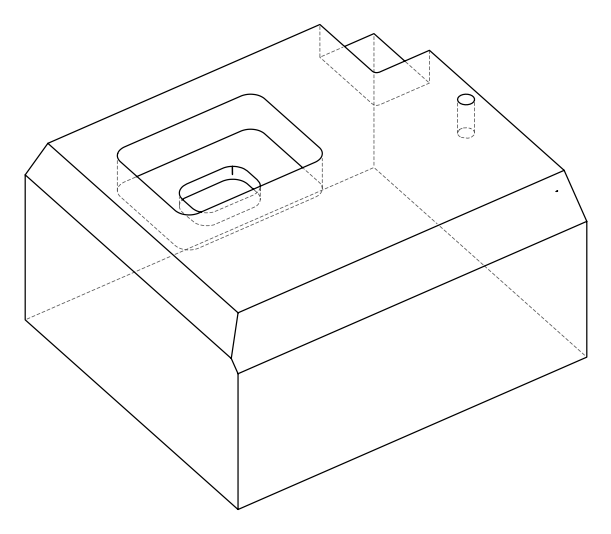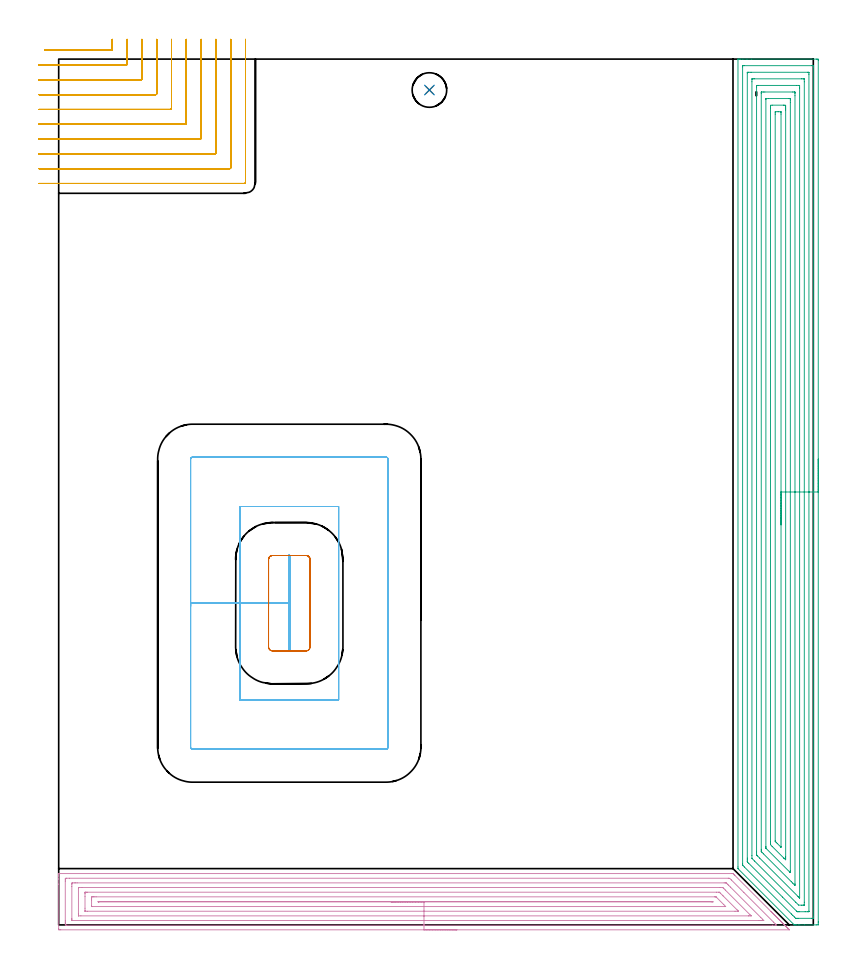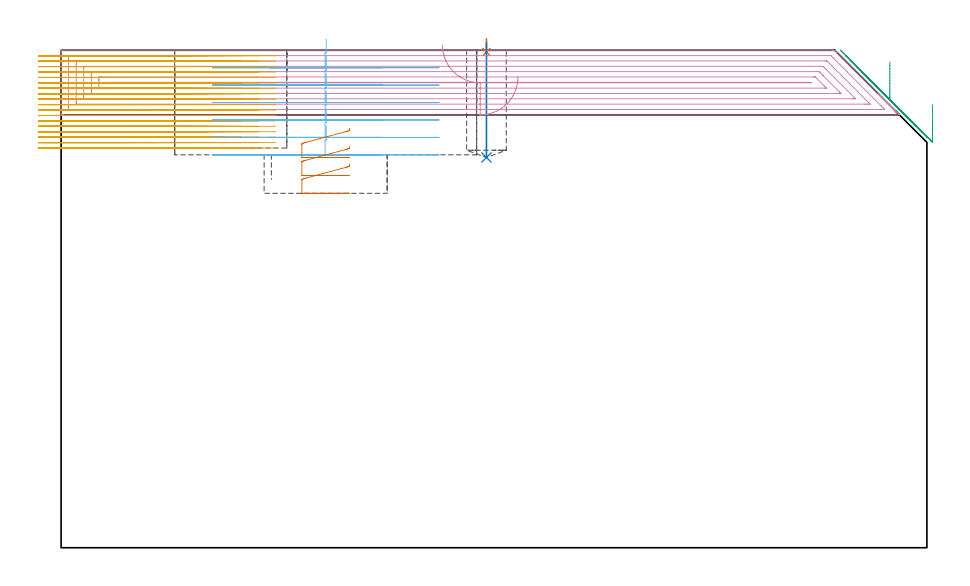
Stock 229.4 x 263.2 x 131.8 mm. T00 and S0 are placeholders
(PLAN: 7 operations, 4 tool changes, 67.1 min)
(1 SPOT_DRILL | STEP1POCKET | NXT0321_9005460120000 | 0.03 min | 1 mm3)
(2 DRILL_BLIND_HOLE_INTO_CENTER | STEP1POCKET | NXT0301_076 | 0.12 min | 2343 mm3)
(3 AREA_MILL | FG_CHAMFER_SURFACE | UGT0205_001 | 18.89 min | 78326 mm3)
(4 AREA_MILL_1 | FG_CHAMFER_SURFACE_1 | UGT0205_001 | 12.14 min | 30830 mm3)
(5 MILL_CORNER_NOTCH_RECTANGULAR | CORNER_NOTCH_RECTANGULAR | NXT0201_008 | Follow Part, ap 1.5, ae 75% | 27.58 min | 63132 mm3)
(6 MILL_RECTANGULAR_POCKET | POCKET_RECTANGULAR_STRAIGHT | UGT0201_136 | Follow Part, ap 5, ae 75% | 7.49 min | 238450 mm3)
(7 MILL_RECTANGULAR_POCKET_1 | POCKET_RECTANGULAR_STRAIGHT_1 | UGT0201_136 | Follow Part, ap 5, ae 75% | 0.86 min | 15195 mm3)
(TOOL NXT0321_9005460120000 | NC Spot Drill, 142deg, 12mm, Carbide, Uncoated | D12 PA142 FL30 Z2)
(TOOL NXT0301_076 | Carbide Drill 10.5mm [860.1-1050-032A1-MM 2214] | D10.5 PA140 FL55 Z2)
(TOOL UGT0205_001 | Chamfer Mill 20 x 3 x 45 deg. | D20 FL50 Z2)
(TOOL NXT0201_008 | ENDMILL 6mm [2P460-0600-NA 1630] | D6 FL26 Z6)
(TOOL UGT0201_136 | Carbide End Mill 20.0 | D20 FL30 Z4)
(OP 1 SPOT_DRILL)
G17 G21 G94 G90
T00 M6
G54
G17 G0 G90 X112.7 Y253.8 S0 M3
G43 Z141.8 H0
G94 G81 G98 Z131.348 F250. R134.8
G80
M5
M2
(OP 2 DRILL_BLIND_HOLE_INTO_CENTER)
G17 G21 G94 G90
T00 M6
G54
G17 G0 G90 X112.7 Y253.8 S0 M3
G43 Z141.8 H1
G94 G81 G98 Z103.4 F250. R133.8
G80
M5
M2
(OP 3 AREA_MILL)
G17 G21 G94 G90
T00 M6
G54
G17 G0 G90 X230.9 Y141.6 S1061 M3
G43 Z141.8 H0
Z117.4
G94 G1 Y141.562 Z116.528 F250.
Y141.448 Z115.664
Y141.259 Z114.812
Y140.997 Z113.98
Y140.663 Z113.174
Y140.26 Z112.4
Y139.792 Z111.664
Y139.26 Z110.972
Y138.671 Z110.329
Y138.028 Z109.74
Y137.336 Z109.208
Y136.6 Z108.74
Y135.826 Z108.337
Y135.02 Z108.003
Y134.188 Z107.741
Y133.336 Z107.552
Y132.472 Z107.438
Y131.6 Z107.4
Y0.918
X230.899 Y0.627 Z107.401
X230.893 Y0.031 Z107.404
X230.892 Y0.007 Z107.406
X230.298 Y0. Z107.999
X226.73 Z111.565
X225.305 Z112.991
X224.945 Z113.35
X224.226 Z114.074
X223.967 Z114.333
X223.607 Y0.005 Z114.693
X223.6 Y0.008 Z114.699
X223.421 Y0.18 Z114.879
X206.508 Y17.092 Z131.792
X206.507 Y17.103 Z131.793
X206.5 Y17.614 Z131.8
Y263.02
X206.503 Y263.19 Z131.788
X206.533 Y263.195 Z131.758
X206.562 Y263.197 Z131.73
X206.985 Y263.2 Z131.314
X207.274 Z131.026
X207.994 Z130.301
X209.246 Z129.051
X210.67 Z127.625
X230.298 Z107.999
X230.567 Y263.198 Z107.731
X230.892 Y263.19 Z107.406
X230.899 Y262.864 Z107.399
X230.9 Y131.6 Z107.4
X229.486 Z108.814
Y2.336
X229.484 Y2.256 Z108.816
X229.48 Y2.097 Z108.82
X229.477 Y2.009 Z108.823
X229.457 Y2.007 Z108.843
X229.406 Y2.004 Z108.894
X228.928 Y2. Z109.372
X224.945 Y2.001 Z113.355
X224.465 Y2.003 Z113.835
X224.053 Y2.01 Z114.247
X223.638 Y2.415 Z114.662
X223.161 Y2.889 Z115.139
X222.74 Y3.309 Z115.56
X208.437 Y17.614 Z129.863
X207.994 Y18.064 Z130.306
X207.943 Y18.119 Z130.357
X207.921 Y18.165 Z130.379
X207.918 Y18.268 Z130.382
X207.915 Y18.428 Z130.385
X207.914 Y18.508 Z130.386
Y18.587
Y260.864
X207.916 Y260.944 Z130.384
X207.92 Y261.103 Z130.38
X207.923 Y261.191 Z130.377
X207.943 Y261.193 Z130.357
X207.994 Y261.196 Z130.306
X208.472 Y261.2 Z129.828
X228.992 Z109.308
X229.406 Y261.196 Z108.894
X229.465 Y261.193 Z108.835
X229.476 Y261.191 Z108.824
X229.48 Y261.13 Z108.82
X229.483 Y261.024 Z108.817
X229.485 Y260.864 Z108.815
X229.486 Y260.785 Z108.814
Y131.6
X228.072 Z110.228
X228.071 Y4.203 Z110.229
X228.069 Y4.091 Z110.231
X228.067 Y4.035 Z110.233
X228.065 Y4.015 Z110.235
X228.027 Y4.01 Z110.273
X227.823 Y4.002 Z110.477
X227.622 Y4.001 Z110.678
X226.933 Y4. Z111.367
X225.148 Z113.152
X224.945 Y4.001 Z113.355
X224.742 Y4.002 Z113.558
X224.607 Y4.006 Z113.693
X224.501 Y4.01 Z113.799
X224.461 Y4.047 Z113.839
X224.298 Y4.203 Z114.002
X220.049 Y8.45 Z118.251
X209.778 Y18.721 Z128.522
X209.44 Y19.064 Z128.86
X209.356 Y19.152 Z128.944
X209.338 Y19.173 Z128.962
X209.335 Y19.198 Z128.965
X209.332 Y19.251 Z128.968
X209.33 Y19.402 Z128.97
X209.329 Y19.852 Z128.971
X209.328 Y20.296 Z128.972
X209.329 Y258.997 Z128.971
X209.33 Y259.109 Z128.97
X209.333 Y259.165 Z128.967
X209.335 Y259.185 Z128.965
X209.373 Y259.19 Z128.927
X209.577 Y259.198 Z128.723
X209.778 Y259.199 Z128.522
X210.468 Y259.2 Z127.832
X227.622 Y259.199 Z110.678
X227.825 Y259.198 Z110.475
X227.96 Y259.194 Z110.34
X228.062 Y259.19 Z110.238
X228.065 Y259.146 Z110.235
X228.068 Y258.997 Z110.232
X228.071 Y258.547 Z110.229
X228.072 Y131.6 Z110.228
X226.657 Z111.643
Y6.885
X226.653 Y6.068 Z111.647
X226.651 Y6.018 Z111.649
X226.61 Y6.01 Z111.69
X226.5 Y6.005 Z111.8
X226.279 Y6.001 Z112.021
X225.829 Y6. Z112.471
X224.945 Y6.013 Z113.355
X224.063 Y6.885 Z114.237
X211.547 Y19.402 Z126.753
X210.75 Y20.216 Z127.55
X210.748 Y20.296 Z127.552
X210.743 Y21.117 Z127.557
Y256.315
X210.747 Y257.132 Z127.553
X210.749 Y257.182 Z127.551
X210.79 Y257.19 Z127.51
X210.9 Y257.195 Z127.4
X211.121 Y257.198 Z127.179
X211.563 Y257.2 Z126.737
X225.837 Z112.463
X226.283 Y257.199 Z112.017
X226.501 Y257.195 Z111.799
X226.61 Y257.19 Z111.69
X226.651 Y257.183 Z111.649
X226.657 Y256.315 Z111.643
Y131.6
X225.243 Z113.057
Y8.275
X225.242 Y8.196 Z113.058
X225.24 Y8.172 Z113.06
X225.239 Y8.171 Z113.061
X225.23 Y8.177 Z113.07
X225.166 Y8.236 Z113.134
X224.945 Y8.453 Z113.355
X224.725 Y8.673 Z113.575
X213.103 Y20.296 Z125.197
X212.455 Y20.95 Z125.845
X212.222 Y21.19 Z126.078
X212.164 Y21.269 Z126.136
X212.161 Y21.339 Z126.139
X212.159 Y21.486 Z126.141
X212.157 Y22.084 Z126.143
Y22.382
X212.158 Y254.527 Z126.142
X212.159 Y254.823 Z126.141
X212.164 Y255.123 Z126.136
X212.167 Y255.191 Z126.133
X212.203 Y255.193 Z126.097
X212.287 Y255.197 Z126.013
X212.455 Y255.199 Z125.845
X212.675 Y255.2 Z125.625
X224.273 Z114.027
X224.945 Y255.198 Z113.355
X225.169 Y255.196 Z113.131
X225.228 Y255.19 Z113.072
X225.236 Y255.173 Z113.064
X225.239 Y255.126 Z113.061
X225.242 Y254.527 Z113.058
X225.243 Y254.228 Z113.057
Y131.6
X223.829 Z114.471
X223.828 Y12.475 Z114.472
X223.827 Y12.249 Z114.473
X223.824 Y12.098 Z114.476
X223.822 Y12.04 Z114.478
X223.788 Y12.071 Z114.512
X223.601 Y12.249 Z114.699
X223.161 Y12.687 Z115.139
X222.704 Y13.143 Z115.596
X214.239 Y21.609 Z124.061
X213.768 Y22.084 Z124.532
X213.61 Y22.25 Z124.69
X213.578 Y22.297 Z124.722
X213.576 Y22.335 Z124.724
X213.573 Y22.418 Z124.727
X213.571 Y22.753 Z124.729
Y22.978
X213.572 Y252.739 Z124.728
X213.574 Y253.073 Z124.726
X213.576 Y253.156 Z124.724
X213.578 Y253.189 Z124.722
X213.626 Y253.192 Z124.674
X213.781 Y253.198 Z124.519
X214.239 Y253.2 Z124.061
X214.671 Z123.629
X223.161 Y253.199 Z115.139
X223.595 Y253.197 Z114.705
X223.784 Y253.19 Z114.516
X223.822 Y253.185 Z114.478
X223.824 Y253.117 Z114.476
X223.827 Y252.965 Z114.473
X223.828 Y252.739 Z114.472
X223.829 Y252.069 Z114.471
Y131.6
X222.415 Z115.885
X222.414 Y16.427 Z115.886
X222.412 Y16.134 Z115.888
X222.408 Y15.94 Z115.892
X222.406 Y15.901 Z115.894
X222.398 Y15.906 Z115.902
X222.368 Y15.932 Z115.932
X222.269 Y16.029 Z116.031
X215.131 Y23.166 Z123.169
X215.044 Y23.256 Z123.256
X215.003 Y23.303 Z123.297
X214.995 Y23.314 Z123.305
X214.992 Y23.35 Z123.308
X214.988 Y23.433 Z123.312
X214.986 Y23.725 Z123.314
X214.985 Y23.872 Z123.315
X214.986 Y250.951 Z123.314
X214.987 Y251.095 Z123.313
X214.989 Y251.145 Z123.311
X214.992 Y251.178 Z123.308
X215.009 Y251.19 Z123.291
X215.131 Y251.192 Z123.169
X215.775 Y251.199 Z122.525
X222.021 Z116.279
X222.269 Y251.195 Z116.031
X222.351 Y251.191 Z115.949
X222.408 Y251.185 Z115.892
X222.41 Y251.097 Z115.89
X222.413 Y250.951 Z115.887
X222.414 Y250.805 Z115.886
X222.415 Y250.056 Z115.885
Y131.6
X221. Z117.3
Y20.673
X220.998 Y20.296 Z117.302
X220.993 Y19.785 Z117.307
X220.484 Y20.264 Z117.816
X220.451 Y20.296 Z117.849
X216.876 Y23.872 Z121.424
X216.407 Y24.382 Z121.893
X216.403 Y24.766 Z121.897
X216.4 Y25.282 Z121.9
Y248.268
X216.402 Y248.783 Z121.898
X216.407 Y249.162 Z121.893
X216.88 Y249.199 Z121.42
X220.448 Z117.852
X220.484 Y249.198 Z117.816
X220.993 Y249.162 Z117.307
X220.999 Y248.647 Z117.301
X221. Y248.268 Z117.3
X221.001 Y247.751 Z117.299
X221. Y131.6 Z117.3
X219.586 Z118.714
Y23.872
X219.579 Y23.659 Z118.721
X219.576 Y23.631 Z118.724
X219.547 Y23.654 Z118.753
X219.514 Y23.684 Z118.786
X218.43 Y24.766 Z119.87
X218.16 Y25.038 Z120.14
X217.981 Y25.221 Z120.319
X217.838 Y25.37 Z120.462
X217.82 Y25.408 Z120.48
X217.818 Y25.432 Z120.482
X217.814 Y25.654 Z120.486
Y246.475
X217.817 Y246.924 Z120.483
X217.821 Y247.146 Z120.479
X217.823 Y247.19 Z120.477
X217.88 Y247.194 Z120.42
X217.983 Y247.199 Z120.317
X218.7 Y247.2 Z119.6
X218.874 Z119.426
X219.473 Y247.197 Z118.827
X219.538 Y247.194 Z118.762
X219.578 Y247.19 Z118.722
X219.58 Y247.145 Z118.72
X219.584 Y246.926 Z118.716
X219.586 Y246.486 Z118.714
Y131.6
Y130.728 Z118.752
Y129.864 Z118.866
Y129.012 Z119.054
Y128.18 Z119.317
Y127.374 Z119.651
Y126.6 Z120.053
Y125.864 Z120.522
Y125.172 Z121.053
Y124.529 Z121.643
Y123.94 Z122.286
Y123.408 Z122.978
Y122.94 Z123.714
Y122.537 Z124.488
Y122.203 Z125.294
Y121.941 Z126.126
Y121.752 Z126.977
Y121.638 Z127.842
Y121.6 Z128.714
G0 Z141.8
M5
M2
(OP 4 AREA_MILL_1)
G17 G21 G94 G90
T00 M6
G54
G17 G0 G90 X121.05 Y-1.5 S1061 M3
G43 Z141.8 H0
Z124.7
G94 G1 X121.011 Z123.828 F250.
X120.898 Z122.963
X120.709 Z122.112
X120.446 Z121.28
X120.113 Z120.474
X119.71 Z119.7
X119.241 Z118.964
X118.71 Z118.272
X118.121 Z117.629
X117.477 Z117.04
X116.785 Z116.508
X116.05 Z116.04
X115.276 Z115.637
X114.47 Z115.303
X113.638 Z115.041
X112.786 Z114.852
X111.921 Z114.738
X111.05 Z114.7
X0.628
X0.287 Y-1.497 Z114.702
X0.01 Y-1.492 Z114.706
X0. Y-1.212 Z114.986
Y12.382 Z128.577
Y13.799 Z129.995
Y14.159 Z130.354
Y14.881 Z131.08
Y15.152 Z131.352
X0.007 Y15.558 Z131.75
X0.01 Y15.597 Z131.788
X0.181 Y15.6 Z131.8
X204.483
X204.995 Y15.597 Z131.788
X205.099 Y15.501 Z131.7
X205.377 Y15.223 Z131.423
X205.553 Y15.048 Z131.245
X216.513 Y4.088 Z120.284
X216.618 Y3.981 Z120.181
X216.702 Y3.897 Z120.097
X216.81 Y3.792 Z119.988
X216.912 Y3.687 Z119.887
X217. Y3.599 Z119.799
X217.106 Y3.495 Z119.691
X217.207 Y3.393 Z119.592
X217.298 Y3.301 Z119.501
X217.402 Y3.199 Z119.395
X217.501 Y3.098 Z119.298
X217.596 Y3.003 Z119.203
X217.698 Y2.903 Z119.099
X217.796 Y2.804 Z119.003
X217.894 Y2.705 Z118.905
X217.994 Y2.607 Z118.803
X218.09 Y2.509 Z118.709
X218.192 Y2.407 Z118.607
X218.291 Y2.311 Z118.507
X218.385 Y2.215 Z118.414
X218.49 Y2.109 Z118.309
X218.587 Y2.014 Z118.21
X218.679 Y1.921 Z118.12
X218.788 Y1.811 Z118.011
X218.883 Y1.718 Z117.914
X218.973 Y1.626 Z117.825
X219.086 Y1.513 Z117.713
X219.179 Y1.422 Z117.618
X219.268 Y1.332 Z117.531
X219.384 Y1.215 Z117.414
X219.475 Y1.126 Z117.322
X219.562 Y1.037 Z117.237
X219.682 Y0.917 Z117.116
X219.771 Y0.829 Z117.026
X219.857 Y0.743 Z116.942
X219.98 Y0.619 Z116.818
X220.068 Y0.533 Z116.729
X220.151 Y0.448 Z116.648
X220.278 Y0.321 Z116.52
X220.364 Y0.237 Z116.433
X220.445 Y0.154 Z116.353
X220.576 Y0.023 Z116.222
X220.66 Y-0.059 Z116.137
X220.74 Y-0.14 Z116.059
X220.874 Y-0.275 Z115.924
X220.956 Y-0.355 Z115.841
X221.034 Y-0.435 Z115.764
X221.173 Y-0.573 Z115.626
X221.252 Y-0.652 Z115.545
X221.329 Y-0.729 Z115.47
X221.471 Y-0.871 Z115.328
X221.549 Y-0.948 Z115.248
X221.769 Y-1.17 Z115.03
X221.992 Y-1.392 Z114.807
X222.067 Y-1.47 Z114.728
X222.082 Y-1.494 Z114.704
X222.067 Y-1.499 Z114.699
X111.05 Y-1.5 Z114.7
Y-0.086 Z116.114
X2.443 Y-0.085 Z116.115
X2.417 Y-0.084 Z116.116
X2.01 Y-0.059 Z116.141
X2.002 Y0.353 Z116.553
X2. Y0.829 Z117.029
Y1.244 Z117.444
Y13.271 Z129.471
X2.002 Y13.683 Z129.883
X2.01 Y14.159 Z130.359
X2.391 Y14.184 Z130.384
X2.417 Y14.185 Z130.385
X3.284 Y14.186 Z130.386
X203.562 Y14.185 Z130.385
X203.589 Y14.184 Z130.384
X203.979 Y14.159 Z130.359
X204.483 Y13.666 Z129.866
X208.283 Y9.868 Z126.068
X217.32 Y0.829 Z117.029
X217.894 Y0.253 Z116.453
X218.197 Y-0.059 Z116.141
X217.919 Y-0.084 Z116.116
X217.894 Y-0.085 Z116.115
X217.027 Y-0.086 Z116.114
X111.05
Y1.328 Z117.528
X4.205 Y1.329 Z117.529
X4.074 Y1.331 Z117.531
X4.028 Y1.333 Z117.533
X4.01 Y1.335 Z117.535
X4.007 Y1.379 Z117.579
X4.003 Y1.514 Z117.714
X4.001 Y1.718 Z117.918
X4. Y1.922 Z118.122
Y11.697 Z127.897
X4.003 Y12.382 Z128.582
X4.006 Y12.58 Z128.78
X4.019 Y12.765 Z128.965
X4.205 Y12.767 Z128.967
X4.708 Y12.77 Z128.97
X5.099 Y12.771 Z128.971
X5.601 Y12.772 Z128.972
X202.303 Y12.771 Z128.971
X202.695 Y12.769 Z128.969
X202.825 Y12.767 Z128.967
X202.924 Y12.764 Z128.964
X203.002 Y12.69 Z128.89
X203.317 Y12.382 Z128.582
X203.589 Y12.112 Z128.312
X204.208 Y11.493 Z127.693
X213.424 Y2.276 Z118.476
X213.98 Y1.718 Z117.918
X214.318 Y1.374 Z117.574
X214.346 Y1.335 Z117.535
X214.318 Y1.334 Z117.534
X213.814 Y1.33 Z117.53
X213.424 Y1.329 Z117.529
X212.922 Y1.328 Z117.528
X111.05
Y2.743 Z118.943
X6.75
X6.095 Y2.748 Z118.948
X6.021 Y2.75 Z118.95
X6.009 Y2.756 Z118.956
X6.006 Y2.78 Z118.98
X6.003 Y2.834 Z119.034
X6.001 Y3.052 Z119.252
X6. Y3.489 Z119.689
X6.001 Y11.045 Z127.245
X6.003 Y11.266 Z127.466
X6.006 Y11.321 Z127.521
X6.009 Y11.344 Z127.544
X6.025 Y11.35 Z127.55
X6.134 Y11.353 Z127.553
X6.887 Y11.357 Z127.557
X7.024
X200.906
X201.044 Y11.356 Z127.556
X201.8 Y11.35 Z127.55
X201.901 Y11.338 Z127.538
X202.008 Y11.236 Z127.436
X202.222 Y11.025 Z127.225
X202.647 Y10.605 Z126.805
X210.195 Y3.056 Z119.256
X210.366 Y2.883 Z119.083
X210.449 Y2.796 Z118.996
X210.486 Y2.753 Z118.953
X210.488 Y2.749 Z118.949
X210.48 Y2.748 Z118.948
X209.847 Y2.743 Z118.943
X209.711
X111.05
Y4.157 Z120.357
X8.675
X8.008 Y4.158 Z120.358
X8.007 Y4.16 Z120.36
X8.002 Y4.164 Z120.364
X8.001 Y4.384 Z120.584
X8. Y5.055 Z121.255
Y8.61 Z124.81
Y9.498 Z125.698
X8.002 Y9.716 Z125.916
X8.007 Y9.884 Z126.084
X8.01 Y9.924 Z126.124
X8.017 Y9.936 Z126.136
X8.066 Y9.938 Z126.138
X8.218 Y9.941 Z126.141
X8.447 Y9.943 Z126.143
X8.675
X200.012
X200.68 Y9.941 Z126.141
X200.791 Y9.939 Z126.139
X200.844 Y9.936 Z126.136
X200.906 Y9.886 Z126.086
X201.082 Y9.716 Z125.916
X201.8 Y9.001 Z125.201
X201.974 Y8.827 Z125.027
X206.271 Y4.53 Z120.73
X206.414 Y4.384 Z120.584
X206.554 Y4.235 Z120.435
X206.619 Y4.163 Z120.363
X206.575 Y4.161 Z120.361
X206.498 Y4.158 Z120.358
X206.271 Y4.157 Z120.357
X205.605
X111.05
Y5.571 Z121.771
X10.163 Y5.572 Z121.772
X10.068 Y5.574 Z121.774
X10.022 Y5.578 Z121.778
X10.01 Y5.58 Z121.78
X10.008 Y5.592 Z121.792
X10.002 Y5.732 Z121.932
X10. Y7.51 Z123.71
X10.004 Y7.939 Z124.139
X10.009 Y8.391 Z124.591
X10.027 Y8.522 Z124.722
X10.167 Y8.524 Z124.724
X10.464 Y8.527 Z124.727
X10.764 Y8.529 Z124.729
X11.358
X199.419 Y8.528 Z124.728
X199.715 Y8.525 Z124.725
X199.788 Y8.522 Z124.722
X199.822 Y8.518 Z124.718
X199.872 Y8.472 Z124.672
X200.012 Y8.338 Z124.538
X202.191 Y6.161 Z122.361
X202.695 Y5.655 Z121.855
X202.757 Y5.585 Z121.785
X202.762 Y5.578 Z121.778
X202.75 Y5.576 Z121.776
X202.695 Y5.574 Z121.774
X202.394 Y5.571 Z121.771
X111.05
Y6.985 Z123.185
X12.252 Y6.986 Z123.186
X12.187 Y6.987 Z123.187
X12.058 Y6.992 Z123.192
X12.009 Y6.998 Z123.198
X12.007 Y7.015 Z123.215
X12.006 Y7.05 Z123.25
X12.01 Y7.106 Z123.306
X12.122 Y7.111 Z123.311
X12.188 Y7.114 Z123.314
X18.836 Y7.115 Z123.315
X197.33
X198.163 Y7.111 Z123.311
X198.224 Y7.108 Z123.308
X198.841 Y7.05 Z123.25
X198.887 Y7.006 Z123.206
X198.899 Y6.992 Z123.192
X198.354 Y6.985 Z123.185
X111.05
X110.178 Z123.223
X109.313 Z123.337
X108.461 Z123.526
X107.629 Z123.788
X106.823 Z124.122
X106.05 Z124.525
X105.314 Z124.994
X104.622 Z125.525
X103.978 Z126.114
X103.389 Z126.757
X102.858 Z127.449
X102.389 Z128.185
X101.986 Z128.959
X101.653 Z129.765
X101.39 Z130.597
X101.201 Z131.449
X101.088 Z132.314
X101.05 Z133.185
G0 Z141.8
M5
M2
(OP 5 MILL_CORNER_NOTCH_RECTANGULAR)
G17 G21 G94 G90
T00 M6
G54
G17 G0 G90 X-4.308 Y265.9 S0 M3
G43 Z141.8 H1
Z130.361
G94 G1 X-1.308 F250.
X16.003 F500.
G3 X16.3 Y266.2 R0.3
G1 Y269.2 F250.
G0 Z141.8
X-6. Y261.4
Z130.361
G1 X-3.
X20.503 F500.
G3 X20.8 Y261.697 R0.3
G1 Y266.2
Y269.2 F250.
G0 Z141.8
X-6. Y256.9
Z130.361
G1 X-3.
X25.003 F500.
G3 X25.3 Y257.197 R0.3
G1 Y266.2
Y269.2 F250.
G0 Z141.8
X-6. Y252.4
Z130.361
G1 X-3.
X29.503 F500.
G3 X29.8 Y252.697 R0.3
G1 Y266.2
Y269.2 F250.
G0 Z141.8
X-6. Y247.9
Z130.361
G1 X-3.
X34.003 F500.
G3 X34.3 Y248.197 R0.3
G1 Y266.2
Y269.2 F250.
G0 Z141.8
X-6. Y243.4
Z130.361
G1 X-3.
X38.502 F500.
G3 X38.8 Y243.698 R0.3
G1 Y266.2
Y269.2 F250.
G0 Z141.8
X-6. Y238.9
Z130.361
G1 X-3.
X43.002 F500.
G3 X43.3 Y239.198 R0.3
G1 Y266.2
Y269.2 F250.
G0 Z141.8
X-6. Y234.4
Z130.361
G1 X-3.
X47.502 F500.
G3 X47.8 Y234.698 R0.3
G1 Y266.2
Y269.2 F250.
G0 Z141.8
X-6. Y229.9
Z130.361
G1 X-3.
X52.002 F500.
G3 X52.3 Y230.198 R0.3
G1 Y266.2
Y269.2 F250.
G0 Z141.8
X-6. Y225.4
Z130.361
G1 X-3.
X56.502 F500.
G3 X56.8 Y225.698 R0.3
G1 Y266.2
Y269.2 F250.
G0 Z141.8
X-4.308 Y265.9
Z128.922
G1 X-1.308
X16.003 F500.
G3 X16.3 Y266.2 R0.3
G1 Y269.2 F250.
G0 Z141.8
X-6. Y261.4
Z128.922
G1 X-3.
X20.503 F500.
G3 X20.8 Y261.697 R0.3
G1 Y266.2
Y269.2 F250.
G0 Z141.8
X-6. Y256.9
Z128.922
G1 X-3.
X25.003 F500.
G3 X25.3 Y257.197 R0.3
G1 Y266.2
Y269.2 F250.
G0 Z141.8
X-6. Y252.4
Z128.922
G1 X-3.
X29.503 F500.
G3 X29.8 Y252.697 R0.3
G1 Y266.2
Y269.2 F250.
G0 Z141.8
X-6. Y247.9
Z128.922
G1 X-3.
X34.003 F500.
G3 X34.3 Y248.197 R0.3
G1 Y266.2
Y269.2 F250.
G0 Z141.8
X-6. Y243.4
Z128.922
G1 X-3.
X38.502 F500.
G3 X38.8 Y243.698 R0.3
G1 Y266.2
Y269.2 F250.
G0 Z141.8
X-6. Y238.9
Z128.922
G1 X-3.
X43.002 F500.
G3 X43.3 Y239.198 R0.3
G1 Y266.2
Y269.2 F250.
G0 Z141.8
X-6. Y234.4
Z128.922
G1 X-3.
X47.502 F500.
G3 X47.8 Y234.698 R0.3
G1 Y266.2
Y269.2 F250.
G0 Z141.8
X-6. Y229.9
Z128.922
G1 X-3.
X52.002 F500.
G3 X52.3 Y230.198 R0.3
G1 Y266.2
Y269.2 F250.
G0 Z141.8
X-6. Y225.4
Z128.922
G1 X-3.
X56.502 F500.
G3 X56.8 Y225.698 R0.3
G1 Y266.2
Y269.2 F250.
G0 Z141.8
X-4.308 Y265.9
Z127.483
G1 X-1.308
X16.003 F500.
G3 X16.3 Y266.2 R0.3
G1 Y269.2 F250.
G0 Z141.8
X-6. Y261.4
Z127.483
G1 X-3.
X20.503 F500.
G3 X20.8 Y261.697 R0.3
G1 Y266.2
Y269.2 F250.
G0 Z141.8
X-6. Y256.9
Z127.483
G1 X-3.
X25.003 F500.
G3 X25.3 Y257.197 R0.3
G1 Y266.2
Y269.2 F250.
G0 Z141.8
X-6. Y252.4
Z127.483
G1 X-3.
X29.503 F500.
G3 X29.8 Y252.697 R0.3
G1 Y266.2
Y269.2 F250.
G0 Z141.8
X-6. Y247.9
Z127.483
G1 X-3.
X34.003 F500.
G3 X34.3 Y248.197 R0.3
G1 Y266.2
Y269.2 F250.
G0 Z141.8
X-6. Y243.4
Z127.483
G1 X-3.
X38.502 F500.
G3 X38.8 Y243.698 R0.3
G1 Y266.2
Y269.2 F250.
G0 Z141.8
X-6. Y238.9
Z127.483
G1 X-3.
X43.002 F500.
G3 X43.3 Y239.198 R0.3
G1 Y266.2
Y269.2 F250.
G0 Z141.8
X-6. Y234.4
Z127.483
G1 X-3.
X47.502 F500.
G3 X47.8 Y234.698 R0.3
G1 Y266.2
Y269.2 F250.
G0 Z141.8
X-6. Y229.9
Z127.483
G1 X-3.
X52.002 F500.
G3 X52.3 Y230.198 R0.3
G1 Y266.2
Y269.2 F250.
G0 Z141.8
X-6. Y225.4
Z127.483
G1 X-3.
X56.502 F500.
G3 X56.8 Y225.698 R0.3
G1 Y266.2
Y269.2 F250.
G0 Z141.8
X-4.308 Y265.9
Z126.044
G1 X-1.308
X16.003 F500.
G3 X16.3 Y266.2 R0.3
G1 Y269.2 F250.
G0 Z141.8
X-6. Y261.4
Z126.044
G1 X-3.
X20.503 F500.
G3 X20.8 Y261.697 R0.3
G1 Y266.2
Y269.2 F250.
G0 Z141.8
X-6. Y256.9
Z126.044
G1 X-3.
X25.003 F500.
G3 X25.3 Y257.197 R0.3
G1 Y266.2
Y269.2 F250.
G0 Z141.8
X-6. Y252.4
Z126.044
G1 X-3.
X29.503 F500.
G3 X29.8 Y252.697 R0.3
G1 Y266.2
Y269.2 F250.
G0 Z141.8
X-6. Y247.9
Z126.044
G1 X-3.
X34.003 F500.
G3 X34.3 Y248.197 R0.3
G1 Y266.2
Y269.2 F250.
G0 Z141.8
X-6. Y243.4
Z126.044
G1 X-3.
X38.502 F500.
G3 X38.8 Y243.698 R0.3
G1 Y266.2
Y269.2 F250.
G0 Z141.8
X-6. Y238.9
Z126.044
G1 X-3.
X43.002 F500.
G3 X43.3 Y239.198 R0.3
G1 Y266.2
Y269.2 F250.
G0 Z141.8
X-6. Y234.4
Z126.044
G1 X-3.
X47.502 F500.
G3 X47.8 Y234.698 R0.3
G1 Y266.2
Y269.2 F250.
G0 Z141.8
X-6. Y229.9
Z126.044
G1 X-3.
X52.002 F500.
G3 X52.3 Y230.198 R0.3
G1 Y266.2
Y269.2 F250.
G0 Z141.8
X-6. Y225.4
Z126.044
G1 X-3.
X56.502 F500.
G3 X56.8 Y225.698 R0.3
G1 Y266.2
Y269.2 F250.
G0 Z141.8
X-4.308 Y265.9
Z124.605
G1 X-1.308
X16.003 F500.
G3 X16.3 Y266.2 R0.3
G1 Y269.2 F250.
G0 Z141.8
X-6. Y261.4
Z124.605
G1 X-3.
X20.503 F500.
G3 X20.8 Y261.697 R0.3
G1 Y266.2
Y269.2 F250.
G0 Z141.8
X-6. Y256.9
Z124.605
G1 X-3.
X25.003 F500.
G3 X25.3 Y257.197 R0.3
G1 Y266.2
Y269.2 F250.
G0 Z141.8
X-6. Y252.4
Z124.605
G1 X-3.
X29.503 F500.
G3 X29.8 Y252.697 R0.3
G1 Y266.2
Y269.2 F250.
G0 Z141.8
X-6. Y247.9
Z124.605
G1 X-3.
X34.003 F500.
G3 X34.3 Y248.197 R0.3
G1 Y266.2
Y269.2 F250.
G0 Z141.8
X-6. Y243.4
Z124.605
G1 X-3.
X38.502 F500.
G3 X38.8 Y243.698 R0.3
G1 Y266.2
Y269.2 F250.
G0 Z141.8
X-6. Y238.9
Z124.605
G1 X-3.
X43.002 F500.
G3 X43.3 Y239.198 R0.3
G1 Y266.2
Y269.2 F250.
G0 Z141.8
X-6. Y234.4
Z124.605
G1 X-3.
X47.502 F500.
G3 X47.8 Y234.698 R0.3
G1 Y266.2
Y269.2 F250.
G0 Z141.8
X-6. Y229.9
Z124.605
G1 X-3.
X52.002 F500.
G3 X52.3 Y230.198 R0.3
G1 Y266.2
Y269.2 F250.
G0 Z141.8
X-6. Y225.4
Z124.605
G1 X-3.
X56.502 F500.
G3 X56.8 Y225.698 R0.3
G1 Y266.2
Y269.2 F250.
G0 Z141.8
X-4.308 Y265.9
Z123.167
G1 X-1.308
X16.003 F500.
G3 X16.3 Y266.2 R0.3
G1 Y269.2 F250.
G0 Z141.8
X-6. Y261.4
Z123.167
G1 X-3.
X20.503 F500.
G3 X20.8 Y261.697 R0.3
G1 Y266.2
Y269.2 F250.
G0 Z141.8
X-6. Y256.9
Z123.167
G1 X-3.
X25.003 F500.
G3 X25.3 Y257.197 R0.3
G1 Y266.2
Y269.2 F250.
G0 Z141.8
X-6. Y252.4
Z123.167
G1 X-3.
X29.503 F500.
G3 X29.8 Y252.697 R0.3
G1 Y266.2
Y269.2 F250.
G0 Z141.8
X-6. Y247.9
Z123.167
G1 X-3.
X34.003 F500.
G3 X34.3 Y248.197 R0.3
G1 Y266.2
Y269.2 F250.
G0 Z141.8
X-6. Y243.4
Z123.167
G1 X-3.
X38.502 F500.
G3 X38.8 Y243.698 R0.3
G1 Y266.2
Y269.2 F250.
G0 Z141.8
X-6. Y238.9
Z123.167
G1 X-3.
X43.002 F500.
G3 X43.3 Y239.198 R0.3
G1 Y266.2
Y269.2 F250.
G0 Z141.8
X-6. Y234.4
Z123.167
G1 X-3.
X47.502 F500.
G3 X47.8 Y234.698 R0.3
G1 Y266.2
Y269.2 F250.
G0 Z141.8
X-6. Y229.9
Z123.167
G1 X-3.
X52.002 F500.
G3 X52.3 Y230.198 R0.3
G1 Y266.2
Y269.2 F250.
G0 Z141.8
X-6. Y225.4
Z123.167
G1 X-3.
X56.502 F500.
G3 X56.8 Y225.698 R0.3
G1 Y266.2
Y269.2 F250.
G0 Z141.8
X-4.308 Y265.9
Z121.728
G1 X-1.308
X16.003 F500.
G3 X16.3 Y266.2 R0.3
G1 Y269.2 F250.
G0 Z141.8
X-6. Y261.4
Z121.728
G1 X-3.
X20.503 F500.
G3 X20.8 Y261.697 R0.3
G1 Y266.2
Y269.2 F250.
G0 Z141.8
X-6. Y256.9
Z121.728
G1 X-3.
X25.003 F500.
G3 X25.3 Y257.197 R0.3
G1 Y266.2
Y269.2 F250.
G0 Z141.8
X-6. Y252.4
Z121.728
G1 X-3.
X29.503 F500.
G3 X29.8 Y252.697 R0.3
G1 Y266.2
Y269.2 F250.
G0 Z141.8
X-6. Y247.9
Z121.728
G1 X-3.
X34.003 F500.
G3 X34.3 Y248.197 R0.3
G1 Y266.2
Y269.2 F250.
G0 Z141.8
X-6. Y243.4
Z121.728
G1 X-3.
X38.502 F500.
G3 X38.8 Y243.698 R0.3
G1 Y266.2
Y269.2 F250.
G0 Z141.8
X-6. Y238.9
Z121.728
G1 X-3.
X43.002 F500.
G3 X43.3 Y239.198 R0.3
G1 Y266.2
Y269.2 F250.
G0 Z141.8
X-6. Y234.4
Z121.728
G1 X-3.
X47.502 F500.
G3 X47.8 Y234.698 R0.3
G1 Y266.2
Y269.2 F250.
G0 Z141.8
X-6. Y229.9
Z121.728
G1 X-3.
X52.002 F500.
G3 X52.3 Y230.198 R0.3
G1 Y266.2
Y269.2 F250.
G0 Z141.8
X-6. Y225.4
Z121.728
G1 X-3.
X56.502 F500.
G3 X56.8 Y225.698 R0.3
G1 Y266.2
Y269.2 F250.
G0 Z141.8
X-4.308 Y265.9
Z120.289
G1 X-1.308
X16.003 F500.
G3 X16.3 Y266.2 R0.3
G1 Y269.2 F250.
G0 Z141.8
X-6. Y261.4
Z120.289
G1 X-3.
X20.503 F500.
G3 X20.8 Y261.697 R0.3
G1 Y266.2
Y269.2 F250.
G0 Z141.8
X-6. Y256.9
Z120.289
G1 X-3.
X25.003 F500.
G3 X25.3 Y257.197 R0.3
G1 Y266.2
Y269.2 F250.
G0 Z141.8
X-6. Y252.4
Z120.289
G1 X-3.
X29.503 F500.
G3 X29.8 Y252.697 R0.3
G1 Y266.2
Y269.2 F250.
G0 Z141.8
X-6. Y247.9
Z120.289
G1 X-3.
X34.003 F500.
G3 X34.3 Y248.197 R0.3
G1 Y266.2
Y269.2 F250.
G0 Z141.8
X-6. Y243.4
Z120.289
G1 X-3.
X38.502 F500.
G3 X38.8 Y243.698 R0.3
G1 Y266.2
Y269.2 F250.
G0 Z141.8
X-6. Y238.9
Z120.289
G1 X-3.
X43.002 F500.
G3 X43.3 Y239.198 R0.3
G1 Y266.2
Y269.2 F250.
G0 Z141.8
X-6. Y234.4
Z120.289
G1 X-3.
X47.502 F500.
G3 X47.8 Y234.698 R0.3
G1 Y266.2
Y269.2 F250.
G0 Z141.8
X-6. Y229.9
Z120.289
G1 X-3.
X52.002 F500.
G3 X52.3 Y230.198 R0.3
G1 Y266.2
Y269.2 F250.
G0 Z141.8
X-6. Y225.4
Z120.289
G1 X-3.
X56.502 F500.
G3 X56.8 Y225.698 R0.3
G1 Y266.2
Y269.2 F250.
G0 Z141.8
X-4.308 Y265.9
Z118.85
G1 X-1.308
X16.003 F500.
G3 X16.3 Y266.2 R0.3
G1 Y269.2 F250.
G0 Z141.8
X-6. Y261.4
Z118.85
G1 X-3.
X20.503 F500.
G3 X20.8 Y261.697 R0.3
G1 Y266.2
Y269.2 F250.
G0 Z141.8
X-6. Y256.9
Z118.85
G1 X-3.
X25.003 F500.
G3 X25.3 Y257.197 R0.3
G1 Y266.2
Y269.2 F250.
G0 Z141.8
X-6. Y252.4
Z118.85
G1 X-3.
X29.503 F500.
G3 X29.8 Y252.697 R0.3
G1 Y266.2
Y269.2 F250.
G0 Z141.8
X-6. Y247.9
Z118.85
G1 X-3.
X34.003 F500.
G3 X34.3 Y248.197 R0.3
G1 Y266.2
Y269.2 F250.
G0 Z141.8
X-6. Y243.4
Z118.85
G1 X-3.
X38.502 F500.
G3 X38.8 Y243.698 R0.3
G1 Y266.2
Y269.2 F250.
G0 Z141.8
X-6. Y238.9
Z118.85
G1 X-3.
X43.002 F500.
G3 X43.3 Y239.198 R0.3
G1 Y266.2
Y269.2 F250.
G0 Z141.8
X-6. Y234.4
Z118.85
G1 X-3.
X47.502 F500.
G3 X47.8 Y234.698 R0.3
G1 Y266.2
Y269.2 F250.
G0 Z141.8
X-6. Y229.9
Z118.85
G1 X-3.
X52.002 F500.
G3 X52.3 Y230.198 R0.3
G1 Y266.2
Y269.2 F250.
G0 Z141.8
X-6. Y225.4
Z118.85
G1 X-3.
X56.502 F500.
G3 X56.8 Y225.698 R0.3
G1 Y266.2
Y269.2 F250.
G0 Z141.8
X-4.308 Y265.9
Z117.411
G1 X-1.308
X16.003 F500.
G3 X16.3 Y266.2 R0.3
G1 Y269.2 F250.
G0 Z141.8
X-6. Y261.4
Z117.411
G1 X-3.
X20.503 F500.
G3 X20.8 Y261.697 R0.3
G1 Y266.2
Y269.2 F250.
G0 Z141.8
X-6. Y256.9
Z117.411
G1 X-3.
X25.003 F500.
G3 X25.3 Y257.197 R0.3
G1 Y266.2
Y269.2 F250.
G0 Z141.8
X-6. Y252.4
Z117.411
G1 X-3.
X29.503 F500.
G3 X29.8 Y252.697 R0.3
G1 Y266.2
Y269.2 F250.
G0 Z141.8
X-6. Y247.9
Z117.411
G1 X-3.
X34.003 F500.
G3 X34.3 Y248.197 R0.3
G1 Y266.2
Y269.2 F250.
G0 Z141.8
X-6. Y243.4
Z117.411
G1 X-3.
X38.502 F500.
G3 X38.8 Y243.698 R0.3
G1 Y266.2
Y269.2 F250.
G0 Z141.8
X-6. Y238.9
Z117.411
G1 X-3.
X43.002 F500.
G3 X43.3 Y239.198 R0.3
G1 Y266.2
Y269.2 F250.
G0 Z141.8
X-6. Y234.4
Z117.411
G1 X-3.
X47.502 F500.
G3 X47.8 Y234.698 R0.3
G1 Y266.2
Y269.2 F250.
G0 Z141.8
X-6. Y229.9
Z117.411
G1 X-3.
X52.002 F500.
G3 X52.3 Y230.198 R0.3
G1 Y266.2
Y269.2 F250.
G0 Z141.8
X-6. Y225.4
Z117.411
G1 X-3.
X56.502 F500.
G3 X56.8 Y225.698 R0.3
G1 Y266.2
Y269.2 F250.
G0 Z141.8
X-4.308 Y265.9
Z115.972
G1 X-1.308
X16.003 F500.
G3 X16.3 Y266.2 R0.3
G1 Y269.2 F250.
G0 Z141.8
X-6. Y261.4
Z115.972
G1 X-3.
X20.503 F500.
G3 X20.8 Y261.697 R0.3
G1 Y266.2
Y269.2 F250.
G0 Z141.8
X-6. Y256.9
Z115.972
G1 X-3.
X25.003 F500.
G3 X25.3 Y257.197 R0.3
G1 Y266.2
Y269.2 F250.
G0 Z141.8
X-6. Y252.4
Z115.972
G1 X-3.
X29.503 F500.
G3 X29.8 Y252.697 R0.3
G1 Y266.2
Y269.2 F250.
G0 Z141.8
X-6. Y247.9
Z115.972
G1 X-3.
X34.003 F500.
G3 X34.3 Y248.197 R0.3
G1 Y266.2
Y269.2 F250.
G0 Z141.8
X-6. Y243.4
Z115.972
G1 X-3.
X38.502 F500.
G3 X38.8 Y243.698 R0.3
G1 Y266.2
Y269.2 F250.
G0 Z141.8
X-6. Y238.9
Z115.972
G1 X-3.
X43.002 F500.
G3 X43.3 Y239.198 R0.3
G1 Y266.2
Y269.2 F250.
G0 Z141.8
X-6. Y234.4
Z115.972
G1 X-3.
X47.502 F500.
G3 X47.8 Y234.698 R0.3
G1 Y266.2
Y269.2 F250.
G0 Z141.8
X-6. Y229.9
Z115.972
G1 X-3.
X52.002 F500.
G3 X52.3 Y230.198 R0.3
G1 Y266.2
Y269.2 F250.
G0 Z141.8
X-6. Y225.4
Z115.972
G1 X-3.
X56.502 F500.
G3 X56.8 Y225.698 R0.3
G1 Y266.2
Y269.2 F250.
G0 Z141.8
X-4.308 Y265.9
Z114.533
G1 X-1.308
X16.003 F500.
G3 X16.3 Y266.2 R0.3
G1 Y269.2 F250.
G0 Z141.8
X-6. Y261.4
Z114.533
G1 X-3.
X20.503 F500.
G3 X20.8 Y261.697 R0.3
G1 Y266.2
Y269.2 F250.
G0 Z141.8
X-6. Y256.9
Z114.533
G1 X-3.
X25.003 F500.
G3 X25.3 Y257.197 R0.3
G1 Y266.2
Y269.2 F250.
G0 Z141.8
X-6. Y252.4
Z114.533
G1 X-3.
X29.503 F500.
G3 X29.8 Y252.697 R0.3
G1 Y266.2
Y269.2 F250.
G0 Z141.8
X-6. Y247.9
Z114.533
G1 X-3.
X34.003 F500.
G3 X34.3 Y248.197 R0.3
G1 Y266.2
Y269.2 F250.
G0 Z141.8
X-6. Y243.4
Z114.533
G1 X-3.
X38.502 F500.
G3 X38.8 Y243.698 R0.3
G1 Y266.2
Y269.2 F250.
G0 Z141.8
X-6. Y238.9
Z114.533
G1 X-3.
X43.002 F500.
G3 X43.3 Y239.198 R0.3
G1 Y266.2
Y269.2 F250.
G0 Z141.8
X-6. Y234.4
Z114.533
G1 X-3.
X47.502 F500.
G3 X47.8 Y234.698 R0.3
G1 Y266.2
Y269.2 F250.
G0 Z141.8
X-6. Y229.9
Z114.533
G1 X-3.
X52.002 F500.
G3 X52.3 Y230.198 R0.3
G1 Y266.2
Y269.2 F250.
G0 Z141.8
X-6. Y225.4
Z114.533
G1 X-3.
X56.502 F500.
G3 X56.8 Y225.698 R0.3
G1 Y266.2
Y269.2 F250.
G0 Z141.8
X-4.308 Y265.9
Z113.094
G1 X-1.308
X16.003 F500.
G3 X16.3 Y266.2 R0.3
G1 Y269.2 F250.
G0 Z141.8
X-6. Y261.4
Z113.094
G1 X-3.
X20.503 F500.
G3 X20.8 Y261.697 R0.3
G1 Y266.2
Y269.2 F250.
G0 Z141.8
X-6. Y256.9
Z113.094
G1 X-3.
X25.003 F500.
G3 X25.3 Y257.197 R0.3
G1 Y266.2
Y269.2 F250.
G0 Z141.8
X-6. Y252.4
Z113.094
G1 X-3.
X29.503 F500.
G3 X29.8 Y252.697 R0.3
G1 Y266.2
Y269.2 F250.
G0 Z141.8
X-6. Y247.9
Z113.094
G1 X-3.
X34.003 F500.
G3 X34.3 Y248.197 R0.3
G1 Y266.2
Y269.2 F250.
G0 Z141.8
X-6. Y243.4
Z113.094
G1 X-3.
X38.502 F500.
G3 X38.8 Y243.698 R0.3
G1 Y266.2
Y269.2 F250.
G0 Z141.8
X-6. Y238.9
Z113.094
G1 X-3.
X43.002 F500.
G3 X43.3 Y239.198 R0.3
G1 Y266.2
Y269.2 F250.
G0 Z141.8
X-6. Y234.4
Z113.094
G1 X-3.
X47.502 F500.
G3 X47.8 Y234.698 R0.3
G1 Y266.2
Y269.2 F250.
G0 Z141.8
X-6. Y229.9
Z113.094
G1 X-3.
X52.002 F500.
G3 X52.3 Y230.198 R0.3
G1 Y266.2
Y269.2 F250.
G0 Z141.8
X-6. Y225.4
Z113.094
G1 X-3.
X56.502 F500.
G3 X56.8 Y225.698 R0.3
G1 Y266.2
Y269.2 F250.
G0 Z141.8
X-4.308 Y265.9
Z111.656
G1 X-1.308
X16.003 F500.
G3 X16.3 Y266.2 R0.3
G1 Y269.2 F250.
G0 Z141.8
X-6. Y261.4
Z111.656
G1 X-3.
X20.503 F500.
G3 X20.8 Y261.697 R0.3
G1 Y266.2
Y269.2 F250.
G0 Z141.8
X-6. Y256.9
Z111.656
G1 X-3.
X25.003 F500.
G3 X25.3 Y257.197 R0.3
G1 Y266.2
Y269.2 F250.
G0 Z141.8
X-6. Y252.4
Z111.656
G1 X-3.
X29.503 F500.
G3 X29.8 Y252.697 R0.3
G1 Y266.2
Y269.2 F250.
G0 Z141.8
X-6. Y247.9
Z111.656
G1 X-3.
X34.003 F500.
G3 X34.3 Y248.197 R0.3
G1 Y266.2
Y269.2 F250.
G0 Z141.8
X-6. Y243.4
Z111.656
G1 X-3.
X38.502 F500.
G3 X38.8 Y243.698 R0.3
G1 Y266.2
Y269.2 F250.
G0 Z141.8
X-6. Y238.9
Z111.656
G1 X-3.
X43.002 F500.
G3 X43.3 Y239.198 R0.3
G1 Y266.2
Y269.2 F250.
G0 Z141.8
X-6. Y234.4
Z111.656
G1 X-3.
X47.502 F500.
G3 X47.8 Y234.698 R0.3
G1 Y266.2
Y269.2 F250.
G0 Z141.8
X-6. Y229.9
Z111.656
G1 X-3.
X52.002 F500.
G3 X52.3 Y230.198 R0.3
G1 Y266.2
Y269.2 F250.
G0 Z141.8
X-6. Y225.4
Z111.656
G1 X-3.
X56.502 F500.
G3 X56.8 Y225.698 R0.3
G1 Y266.2
Y269.2 F250.
G0 Z141.8
X-4.308 Y265.9
Z110.217
G1 X-1.308
X16.003 F500.
G3 X16.3 Y266.2 R0.3
G1 Y269.2 F250.
G0 Z141.8
X-6. Y261.4
Z110.217
G1 X-3.
X20.503 F500.
G3 X20.8 Y261.697 R0.3
G1 Y266.2
Y269.2 F250.
G0 Z141.8
X-6. Y256.9
Z110.217
G1 X-3.
X25.003 F500.
G3 X25.3 Y257.197 R0.3
G1 Y266.2
Y269.2 F250.
G0 Z141.8
X-6. Y252.4
Z110.217
G1 X-3.
X29.503 F500.
G3 X29.8 Y252.697 R0.3
G1 Y266.2
Y269.2 F250.
G0 Z141.8
X-6. Y247.9
Z110.217
G1 X-3.
X34.003 F500.
G3 X34.3 Y248.197 R0.3
G1 Y266.2
Y269.2 F250.
G0 Z141.8
X-6. Y243.4
Z110.217
G1 X-3.
X38.502 F500.
G3 X38.8 Y243.698 R0.3
G1 Y266.2
Y269.2 F250.
G0 Z141.8
X-6. Y238.9
Z110.217
G1 X-3.
X43.002 F500.
G3 X43.3 Y239.198 R0.3
G1 Y266.2
Y269.2 F250.
G0 Z141.8
X-6. Y234.4
Z110.217
G1 X-3.
X47.502 F500.
G3 X47.8 Y234.698 R0.3
G1 Y266.2
Y269.2 F250.
G0 Z141.8
X-6. Y229.9
Z110.217
G1 X-3.
X52.002 F500.
G3 X52.3 Y230.198 R0.3
G1 Y266.2
Y269.2 F250.
G0 Z141.8
X-6. Y225.4
Z110.217
G1 X-3.
X56.502 F500.
G3 X56.8 Y225.698 R0.3
G1 Y266.2
Y269.2 F250.
G0 Z141.8
X-4.308 Y265.9
Z108.778
G1 X-1.308
X16.003 F500.
G3 X16.3 Y266.2 R0.3
G1 Y269.2 F250.
G0 Z141.8
X-6. Y261.4
Z108.778
G1 X-3.
X20.503 F500.
G3 X20.8 Y261.697 R0.3
G1 Y266.2
Y269.2 F250.
G0 Z141.8
X-6. Y256.9
Z108.778
G1 X-3.
X25.003 F500.
G3 X25.3 Y257.197 R0.3
G1 Y266.2
Y269.2 F250.
G0 Z141.8
X-6. Y252.4
Z108.778
G1 X-3.
X29.503 F500.
G3 X29.8 Y252.697 R0.3
G1 Y266.2
Y269.2 F250.
G0 Z141.8
X-6. Y247.9
Z108.778
G1 X-3.
X34.003 F500.
G3 X34.3 Y248.197 R0.3
G1 Y266.2
Y269.2 F250.
G0 Z141.8
X-6. Y243.4
Z108.778
G1 X-3.
X38.502 F500.
G3 X38.8 Y243.698 R0.3
G1 Y266.2
Y269.2 F250.
G0 Z141.8
X-6. Y238.9
Z108.778
G1 X-3.
X43.002 F500.
G3 X43.3 Y239.198 R0.3
G1 Y266.2
Y269.2 F250.
G0 Z141.8
X-6. Y234.4
Z108.778
G1 X-3.
X47.502 F500.
G3 X47.8 Y234.698 R0.3
G1 Y266.2
Y269.2 F250.
G0 Z141.8
X-6. Y229.9
Z108.778
G1 X-3.
X52.002 F500.
G3 X52.3 Y230.198 R0.3
G1 Y266.2
Y269.2 F250.
G0 Z141.8
X-6. Y225.4
Z108.778
G1 X-3.
X56.502 F500.
G3 X56.8 Y225.698 R0.3
G1 Y266.2
Y269.2 F250.
G0 Z141.8
X-4.308 Y265.9
Z107.339
G1 X-1.308
X16.003 F500.
G3 X16.3 Y266.2 R0.3
G1 Y269.2 F250.
G0 Z141.8
X-6. Y261.4
Z107.339
G1 X-3.
X20.503 F500.
G3 X20.8 Y261.697 R0.3
G1 Y266.2
Y269.2 F250.
G0 Z141.8
X-6. Y256.9
Z107.339
G1 X-3.
X25.003 F500.
G3 X25.3 Y257.197 R0.3
G1 Y266.2
Y269.2 F250.
G0 Z141.8
X-6. Y252.4
Z107.339
G1 X-3.
X29.503 F500.
G3 X29.8 Y252.697 R0.3
G1 Y266.2
Y269.2 F250.
G0 Z141.8
X-6. Y247.9
Z107.339
G1 X-3.
X34.003 F500.
G3 X34.3 Y248.197 R0.3
G1 Y266.2
Y269.2 F250.
G0 Z141.8
X-6. Y243.4
Z107.339
G1 X-3.
X38.502 F500.
G3 X38.8 Y243.698 R0.3
G1 Y266.2
Y269.2 F250.
G0 Z141.8
X-6. Y238.9
Z107.339
G1 X-3.
X43.002 F500.
G3 X43.3 Y239.198 R0.3
G1 Y266.2
Y269.2 F250.
G0 Z141.8
X-6. Y234.4
Z107.339
G1 X-3.
X47.502 F500.
G3 X47.8 Y234.698 R0.3
G1 Y266.2
Y269.2 F250.
G0 Z141.8
X-6. Y229.9
Z107.339
G1 X-3.
X52.002 F500.
G3 X52.3 Y230.198 R0.3
G1 Y266.2
Y269.2 F250.
G0 Z141.8
X-6. Y225.4
Z107.339
G1 X-3.
X56.502 F500.
G3 X56.8 Y225.698 R0.3
G1 Y266.2
Y269.2 F250.
G0 Z141.8
X-4.308 Y265.9
Z105.9
G1 X-1.308
X16.003 F500.
G3 X16.3 Y266.2 R0.3
G1 Y269.2 F250.
G0 Z141.8
X-6. Y261.4
Z105.9
G1 X-3.
X20.503 F500.
G3 X20.8 Y261.697 R0.3
G1 Y266.2
Y269.2 F250.
G0 Z141.8
X-6. Y256.9
Z105.9
G1 X-3.
X25.003 F500.
G3 X25.3 Y257.197 R0.3
G1 Y266.2
Y269.2 F250.
G0 Z141.8
X-6. Y252.4
Z105.9
G1 X-3.
X29.503 F500.
G3 X29.8 Y252.697 R0.3
G1 Y266.2
Y269.2 F250.
G0 Z141.8
X-6. Y247.9
Z105.9
G1 X-3.
X34.003 F500.
G3 X34.3 Y248.197 R0.3
G1 Y266.2
Y269.2 F250.
G0 Z141.8
X-6. Y243.4
Z105.9
G1 X-3.
X38.502 F500.
G3 X38.8 Y243.698 R0.3
G1 Y266.2
Y269.2 F250.
G0 Z141.8
X-6. Y238.9
Z105.9
G1 X-3.
X43.002 F500.
G3 X43.3 Y239.198 R0.3
G1 Y266.2
Y269.2 F250.
G0 Z141.8
X-6. Y234.4
Z105.9
G1 X-3.
X47.502 F500.
G3 X47.8 Y234.698 R0.3
G1 Y266.2
Y269.2 F250.
G0 Z141.8
X-6. Y229.9
Z105.9
G1 X-3.
X52.002 F500.
G3 X52.3 Y230.198 R0.3
G1 Y266.2
Y269.2 F250.
G0 Z141.8
X-6. Y225.4
Z105.9
G1 X-3.
X56.502 F500.
G3 X56.8 Y225.698 R0.3
G1 Y266.2
Y269.2 F250.
G0 Z141.8
M5
M2
(OP 6 MILL_RECTANGULAR_POCKET)
G17 G21 G94 G90
T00 M6
G54
G17 G0 G90 X70.25 Y98.774 S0 M3
G43 Z141.8 H0
Z134.8
G94 G1 Y112.35 Z131.162 F250.
X69.95 Z131.082
Y97.8 Z127.183
Y83.25 F500.
X70.25
Y112.35
X69.95
Y97.8
X55.1
Y68.4
X85.1
Y127.2
X55.1
Y97.8
X40.1
Y54.
G3 X40.7 Y53.4 R0.6
G1 X99.5
G3 X100.1 Y54. R0.6
G1 Y141.6
G3 X99.5 Y142.2 R0.6
G1 X40.7
G3 X40.1 Y141.6 R0.6
G1 Y97.8
Y96.8
G0 X70.25 Y98.774 Z130.183
G1 Y112.35 Z126.546 F250.
X69.95 Z126.465
Y97.8 Z122.567
Y83.25 F500.
X70.25
Y112.35
X69.95
Y97.8
X55.1
Y68.4
X85.1
Y127.2
X55.1
Y97.8
X40.1
Y54.
G3 X40.7 Y53.4 R0.6
G1 X99.5
G3 X100.1 Y54. R0.6
G1 Y141.6
G3 X99.5 Y142.2 R0.6
G1 X40.7
G3 X40.1 Y141.6 R0.6
G1 Y97.8
Y96.8
G0 X70.25 Y98.774 Z125.567
G1 Y112.35 Z121.929 F250.
X69.95 Z121.849
Y97.8 Z117.95
Y83.25 F500.
X70.25
Y112.35
X69.95
Y97.8
X55.1
Y68.4
X85.1
Y127.2
X55.1
Y97.8
X40.1
Y54.
G3 X40.7 Y53.4 R0.6
G1 X99.5
G3 X100.1 Y54. R0.6
G1 Y141.6
G3 X99.5 Y142.2 R0.6
G1 X40.7
G3 X40.1 Y141.6 R0.6
G1 Y97.8
Y96.8
G0 X70.25 Y98.774 Z120.95
G1 Y112.35 Z117.312 F250.
X69.95 Z117.232
Y97.8 Z113.333
Y83.25 F500.
X70.25
Y112.35
X69.95
Y97.8
X55.1
Y68.4
X85.1
Y127.2
X55.1
Y97.8
X40.1
Y54.
G3 X40.7 Y53.4 R0.6
G1 X99.5
G3 X100.1 Y54. R0.6
G1 Y141.6
G3 X99.5 Y142.2 R0.6
G1 X40.7
G3 X40.1 Y141.6 R0.6
G1 Y97.8
Y96.8
G0 X70.25 Y98.774 Z116.333
G1 Y112.35 Z112.696 F250.
X69.95 Z112.615
Y97.8 Z108.717
Y83.25 F500.
X70.25
Y112.35
X69.95
Y97.8
X55.1
Y68.4
X85.1
Y127.2
X55.1
Y97.8
X40.1
Y54.
G3 X40.7 Y53.4 R0.6
G1 X99.5
G3 X100.1 Y54. R0.6
G1 Y141.6
G3 X99.5 Y142.2 R0.6
G1 X40.7
G3 X40.1 Y141.6 R0.6
G1 Y97.8
Y96.8
G0 X70.25 Y98.774 Z111.717
G1 Y112.35 Z108.079 F250.
X69.95 Z107.999
Y97.8 Z104.1
Y83.25 F500.
X70.25
Y112.35
X69.95
Y97.8
X55.1
Y68.4
X85.1
Y127.2
X55.1
Y97.8
X40.1
Y54.
G3 X40.7 Y53.4 R0.6
G1 X99.5
G3 X100.1 Y54. R0.6
G1 Y141.6
G3 X99.5 Y142.2 R0.6
G1 X40.7
G3 X40.1 Y141.6 R0.6
G1 Y97.8
Y96.8
G0 Z141.8
M5
M2
(OP 7 MILL_RECTANGULAR_POCKET_1)
G17 G21 G94 G90
T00 M6
G54
G17 G0 G90 X76.4 Y109.501 S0 M3
G43 Z141.8 H0
Z111.112
G94 G1 Y111.1 Z110.684 F250.
Y111.21 Z110.655
X76.343 Y111.482 Z110.58
X76.225 Y111.734 Z110.505
X76.052 Y111.952 Z110.431
X75.834 Y112.125 Z110.356
X75.582 Y112.243 Z110.282
X75.31 Y112.3 Z110.207
X64.89 Z107.415
X64.618 Y112.243 Z107.341
X64.366 Y112.125 Z107.266
X64.148 Y111.952 Z107.192
X63.975 Y111.734 Z107.117
X63.857 Y111.482 Z107.043
X63.8 Y111.21 Z106.968
Y111.1 Z106.939
Y97.8 Z103.375
Y84.5 F500.
G3 X65. Y83.3 R1.2
G1 X75.2
G3 X76.4 Y84.5 R1.2
G1 Y111.1
G3 X75.2 Y112.3 R1.2
G1 X65.
G3 X63.8 Y111.1 R1.2
G1 Y97.8
Y96.8
G0 X76.4 Y109.501 Z106.375
G1 Y111.1 Z105.946 F250.
Y111.21 Z105.917
X76.343 Y111.482 Z105.843
X76.225 Y111.734 Z105.768
X76.052 Y111.952 Z105.693
X75.834 Y112.125 Z105.619
X75.582 Y112.243 Z105.544
X75.31 Y112.3 Z105.47
X64.89 Z102.678
X64.618 Y112.243 Z102.603
X64.366 Y112.125 Z102.529
X64.148 Y111.952 Z102.454
X63.975 Y111.734 Z102.38
X63.857 Y111.482 Z102.305
X63.8 Y111.21 Z102.231
Y111.1 Z102.201
Y97.8 Z98.637
Y84.5 F500.
G3 X65. Y83.3 R1.2
G1 X75.2
G3 X76.4 Y84.5 R1.2
G1 Y111.1
G3 X75.2 Y112.3 R1.2
G1 X65.
G3 X63.8 Y111.1 R1.2
G1 Y97.8
Y96.8
G0 X76.4 Y109.501 Z101.637
G1 Y111.1 Z101.209 F250.
Y111.21 Z101.18
X76.343 Y111.482 Z101.105
X76.225 Y111.734 Z101.031
X76.052 Y111.952 Z100.956
X75.834 Y112.125 Z100.881
X75.582 Y112.243 Z100.807
X75.31 Y112.3 Z100.732
X64.89 Z97.94
X64.618 Y112.243 Z97.866
X64.366 Y112.125 Z97.791
X64.148 Y111.952 Z97.717
X63.975 Y111.734 Z97.642
X63.857 Y111.482 Z97.568
X63.8 Y111.21 Z97.493
Y111.1 Z97.464
Y97.8 Z93.9
Y84.5 F500.
G3 X65. Y83.3 R1.2
G1 X75.2
G3 X76.4 Y84.5 R1.2
G1 Y111.1
G3 X75.2 Y112.3 R1.2
G1 X65.
G3 X63.8 Y111.1 R1.2
G1 Y97.8
Y96.8
G0 Z141.8
M5
M2
